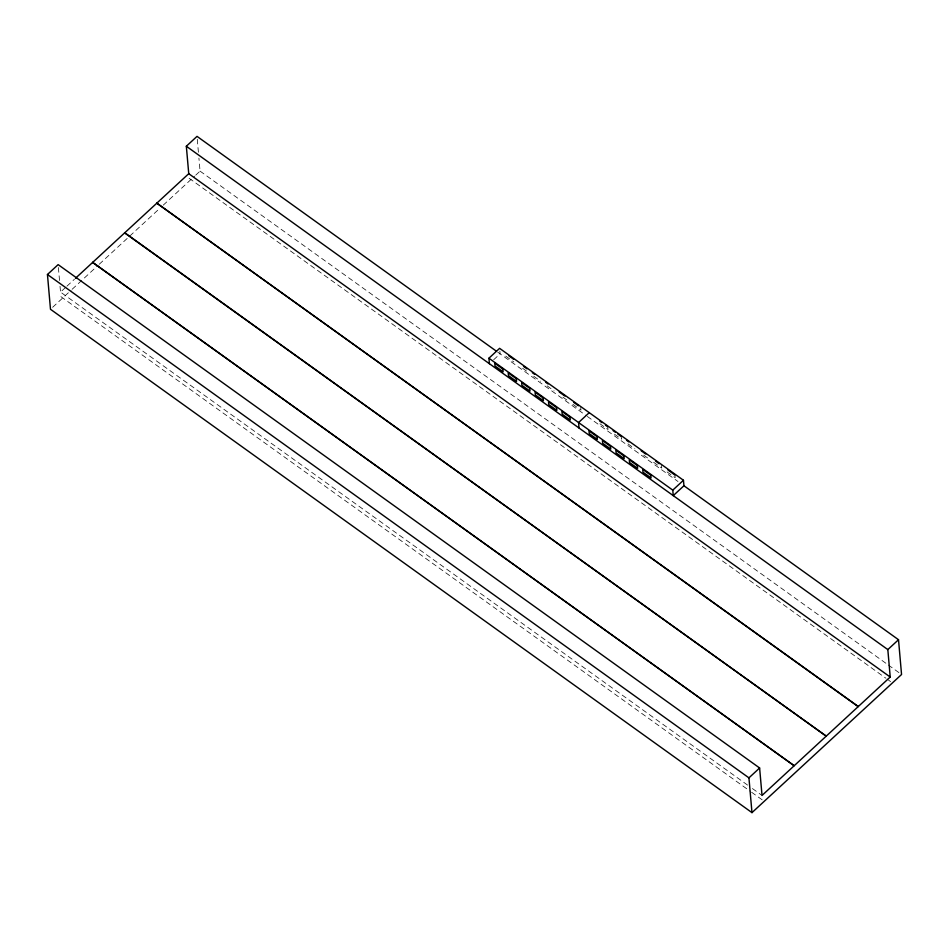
<?xml version="1.0" encoding="UTF-8"?>
<svg xmlns="http://www.w3.org/2000/svg" width="949" height="949" viewBox="0 0 949 949"><rect width="100%" height="100%" fill="white"/><g stroke="black" fill="none" stroke-linecap="round" stroke-linejoin="round"><path stroke-width="0.71" stroke-dasharray="4.75 3.56" d="M747.587 785.084L60.534 292.09L65.861 287.167M66.928 286.183L74.378 279.303M52.658 307.274L71.08 290.252M72.171 289.255L98.186 265.234M99.265 264.237L158.874 209.183M163.216 205.174L194.64 176.146M195.731 175.15L200.061 171.14L198.922 158.103M493.682 359.754L500.087 353.835L499.85 351.094M505.71 356.136L513.8 361.937M522.614 368.259L527.229 371.581M533.729 376.243L540.669 381.213M547.17 385.887L554.097 390.858M562.911 397.18L567.538 400.502L567.3 397.761M572.888 404.333L580.966 410.134L580.729 407.394M599.922 423.74L608.001 429.541L607.775 426.801M614.513 434.203L621.441 439.173L621.204 436.433M627.941 443.847L634.869 448.818M643.683 455.14L648.309 458.462M653.659 462.293L661.738 468.094L661.512 465.354M667.088 471.938L675.178 477.738L674.941 474.998M497.679 352.115L586.15 415.591M587.336 416.445L677.977 481.487M200.061 171.14L887.113 664.134M888.311 665L899.142 672.77M189.124 178.258L885.797 678.155M887.007 679.021L890.613 681.607M752.403 788.536L762.023 795.44M60.926 296.657L750.374 791.371M751.584 792.237L762.415 800.007M197.273 139.266L198.412 152.315M58.387 267.523L59.526 280.524M60.024 286.313L60.534 292.09"/><path stroke-width="1.42" d="M124.675 232.695L826.235 736.139L124.604 232.873M92.694 262.387L794.183 765.736L92.551 262.387M858.228 706.459L156.727 203.098L858.157 706.614M489.399 363.704L488.925 358.212L499.601 348.342L683.458 480.265L683.944 485.758L898.513 639.721L901.55 674.502L751.976 812.629L50.487 309.279L47.45 274.498L58.138 264.629L759.615 767.99L762.023 795.44L890.221 677.04L887.825 649.591L186.336 146.241L197.024 136.371L496.481 351.249M75.446 278.318L188.744 173.691L186.336 146.241M589.246 412.673L578.57 422.542L579.044 428.023M683.944 485.758L673.256 495.627L672.782 490.135L683.458 480.265M751.976 812.629L748.939 777.86L759.615 767.99M887.825 649.591L898.513 639.721M508.937 355.887L513.563 359.197M523.528 366.35L526.992 368.841M532.342 372.672L534.655 374.333M545.782 382.317L548.083 383.977M559.21 391.961L564.987 396.101M573.801 402.423L578.427 405.745M599.685 421L601.998 422.649M605.462 425.14L607.775 426.801M613.113 430.632L615.426 432.293M617.74 433.954L621.204 436.433M626.554 440.277L628.867 441.937M641.144 450.751L645.759 454.061M655.735 461.214L659.199 463.705M668.013 470.028L674.941 474.998M488.925 358.212L672.782 490.135M188.744 173.691L890.221 677.04M47.45 274.498L748.939 777.86M502.875 369.066L494.797 363.265L495.022 366.006L503.112 371.806L502.875 369.066M516.315 378.698L508.225 372.898L508.462 375.638L516.541 381.439L516.315 378.698M529.744 388.343L521.665 382.542L521.891 385.282L529.981 391.083L529.744 388.343M543.184 397.987L535.094 392.186L535.331 394.926L543.409 400.727L543.184 397.987M556.612 407.619L548.534 401.818L548.759 404.559L556.849 410.359L556.612 407.619M570.052 417.263L561.962 411.463L562.199 414.203L570.29 420.004L570.052 417.263M597.087 436.659L588.997 430.858L589.234 433.598L597.324 439.399L597.087 436.659M610.515 446.303L602.437 440.502L602.674 443.242L610.753 449.043L610.515 446.303M623.956 455.947L615.865 450.146L616.103 452.887L624.193 458.687L623.956 455.947M637.384 465.579L629.306 459.779L629.543 462.519L637.621 468.32L637.384 465.579M650.824 475.224L642.734 469.423L642.971 472.163L651.061 477.964L650.824 475.224"/></g></svg>
